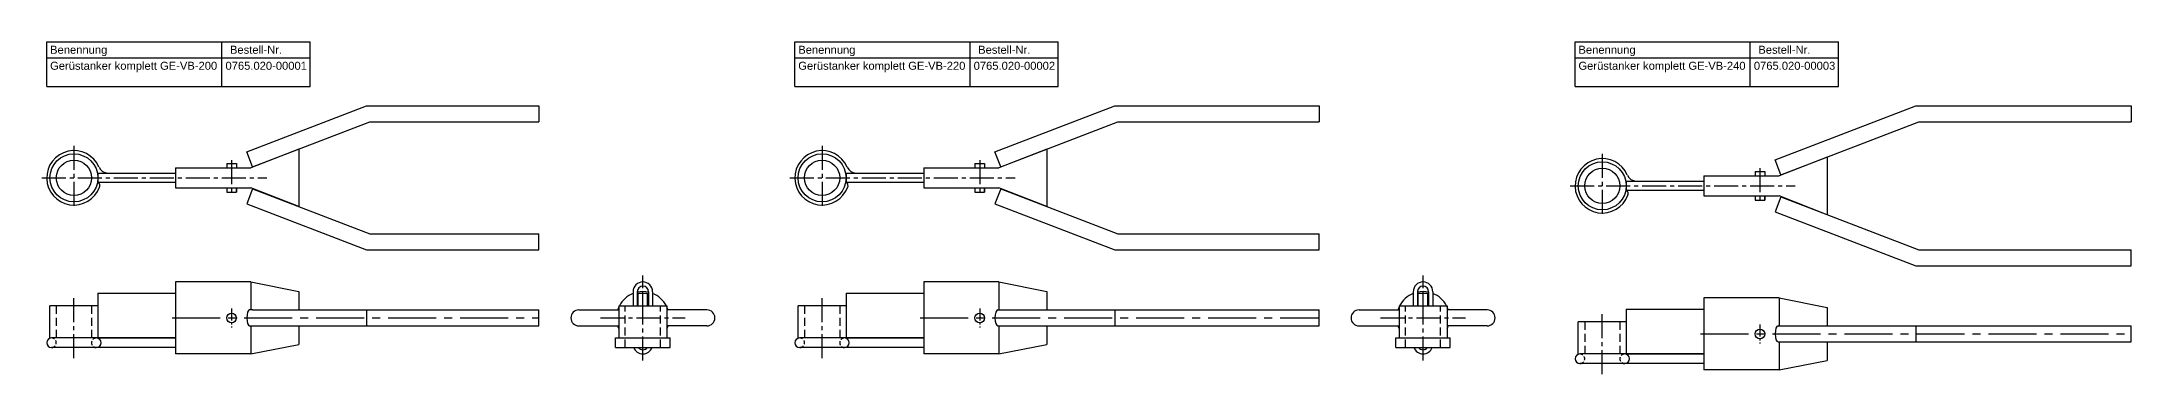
# Model space of a CAD drawing. Header units: millimetres. Extents: x 2369 to 7484, y 242 to 485.
# Drawn here: x 2369 to 3674, y 277 to 485 of the extents above; entities that cross this region are included whole.
import ezdxf

# ---------------------------------------------------------------- set-up
doc = ezdxf.new("R2010")
doc.units = ezdxf.units.MM
doc.header["$LTSCALE"] = 20
doc.linetypes.add('MITTE2', pattern=[1.125, 0.75, -0.125, 0.125, -0.125])
doc.linetypes.add('VERDECKT2', pattern=[0.1875, 0.125, -0.0625])
doc.layers.add('HALFEN', color=2, linetype='Continuous')
doc.styles.add('ARIAL50', font='ARIAL.TTF', dxfattribs={"height": 5})

msp = doc.modelspace()

# ---------------------------------------------------------------- linework, layer by layer
at = {"layer": 'HALFEN'}
for p, q in [((2371.6, 485.1), (2536.2, 485.1)), ((2371.6, 457.1), (2371.6, 485.1)), ((2481.1, 457.1), (2481.1, 485.1)), ((2536.2, 457.1), (2536.2, 485.1)), ((2839.1, 485.1), (3003.7, 485.1)), ((2839.1, 457.1), (2839.1, 485.1)), ((2948.6, 457.1), (2948.6, 485.1)), ((3003.7, 457.1), (3003.7, 485.1)), ((3326.6, 485.1), (3491.2, 485.1)), ((3326.6, 457.1), (3326.6, 485.1)), ((3436.1, 457.1), (3436.1, 485.1)), ((3491.2, 457.1), (3491.2, 485.1)), ((2371.6, 475.1), (2536.2, 475.1)), ((2839.1, 475.1), (3003.7, 475.1)), ((3326.6, 475.1), (3491.2, 475.1)), ((2371.6, 457.1), (2536.2, 457.1)), ((2839.1, 457.1), (3003.7, 457.1)), ((3326.6, 457.1), (3491.2, 457.1)), ((2496.6, 416.3), (2571.5, 445.1)), ((2571.5, 445.1), (2679.1, 445.1)), ((2679.1, 445.1), (2679.1, 435.1)), ((2964.1, 416.3), (3039, 445.1)), ((3039, 445.1), (3166.6, 445.1)), ((3166.6, 445.1), (3166.6, 435.1)), ((3451.6, 411.3), (3539.6, 445.1)), ((3539.6, 445.1), (3674.1, 445.1)), ((3674.1, 445.1), (3674.1, 435.1)), ((2500.2, 407), (2573.4, 435.1)), ((2573.4, 435.1), (2679.1, 435.1)), ((2967.7, 407), (3040.9, 435.1)), ((3040.9, 435.1), (3166.6, 435.1)), ((3455.2, 402), (3541.4, 435.1)), ((3541.4, 435.1), (3674.1, 435.1)), ((2529.1, 418.1), (2499.1, 406.3)), ((2529.1, 418.1), (2529.1, 382.1)), ((2996.6, 418.1), (2966.6, 406.3)), ((2996.6, 418.1), (2996.6, 382.1)), ((2452.1, 406.3), (2499.1, 406.3)), ((2452.1, 406.3), (2452.1, 393.8)), ((2484.1, 409.1), (2484.1, 406.3)), ((2484.1, 409.1), (2490.1, 409.1)), ((2490.1, 409.1), (2490.1, 406.3)), ((2500.2, 407), (2496.6, 416.3)), ((2919.6, 406.3), (2966.6, 406.3)), ((2919.6, 406.3), (2919.6, 393.8)), ((2951.6, 409.1), (2951.6, 406.3)), ((2951.6, 409.1), (2957.6, 409.1)), ((2957.6, 409.1), (2957.6, 406.3)), ((2967.7, 407), (2964.1, 416.3)), ((3455.2, 402), (3451.6, 411.3)), ((3484.1, 413.1), (3454.1, 401.3)), ((3484.1, 413.1), (3484.1, 377.1)), ((2452.1, 393.8), (2499.1, 393.8)), ((2484.1, 393.8), (2484.1, 391.1)), ((2490.1, 391.1), (2490.1, 393.8)), ((2490.1, 393.8), (2490.1, 391.1)), ((2500.2, 393.2), (2496.6, 383.8)), ((2529.1, 382.1), (2499.1, 393.8)), ((2500.2, 393.2), (2573.4, 365.1)), ((2919.6, 393.8), (2966.6, 393.8)), ((2951.6, 393.8), (2951.6, 391.1)), ((2957.6, 391.1), (2957.6, 393.8)), ((2957.6, 393.8), (2957.6, 391.1)), ((2967.7, 393.2), (2964.1, 383.8)), ((2996.6, 382.1), (2966.6, 393.8)), ((2967.7, 393.2), (3040.9, 365.1)), ((3407.1, 401.3), (3454.1, 401.3)), ((3407.1, 401.3), (3407.1, 388.8)), ((3439.1, 404.1), (3439.1, 401.3)), ((3439.1, 404.1), (3445.1, 404.1)), ((3445.1, 404.1), (3445.1, 401.3)), ((2484.1, 391.1), (2490.1, 391.1)), ((2496.6, 383.8), (2571.5, 355.1)), ((2951.6, 391.1), (2957.6, 391.1)), ((2964.1, 383.8), (3039, 355.1)), ((3407.1, 388.8), (3454.1, 388.8)), ((3439.1, 388.8), (3439.1, 386.1)), ((3439.1, 386.1), (3445.1, 386.1)), ((3445.1, 386.1), (3445.1, 388.8)), ((3445.1, 388.8), (3445.1, 386.1)), ((3455.2, 388.2), (3451.6, 378.8)), ((3451.6, 378.8), (3539.6, 345.1)), ((3484.1, 377.1), (3454.1, 388.8)), ((3455.2, 388.2), (3541.4, 355.1)), ((2571.5, 355.1), (2679.1, 355.1)), ((2573.4, 365.1), (2679.1, 365.1)), ((2679.1, 355.1), (2679.1, 365.1)), ((3039, 355.1), (3166.6, 355.1)), ((3040.9, 365.1), (3166.6, 365.1)), ((3166.6, 355.1), (3166.6, 365.1)), ((3541.4, 355.1), (3674.1, 355.1)), ((3674.1, 345.1), (3674.1, 355.1)), ((3539.6, 345.1), (3674.1, 345.1)), ((2403.6, 328.1), (2452.1, 328.1)), ((2403.6, 328.1), (2403.6, 300.1)), ((2499.1, 335.1), (2452.1, 335.1)), ((2452.1, 335.1), (2452.1, 290.1)), ((2499.1, 335.1), (2529.1, 329.1)), ((2499.1, 335.1), (2499.1, 317.6)), ((2529.1, 329.1), (2529.1, 317.6)), ((2738, 329), (2738, 320.1)), ((2740.6, 329), (2740.6, 320.1)), ((2741.1, 328.1), (2747.1, 328.1)), ((2741.1, 320.1), (2741.1, 328.1)), ((2744.1, 312.6), (2744.1, 329.1)), ((2747.1, 320.1), (2747.1, 328.1)), ((2747.6, 329), (2747.6, 320.1)), ((2750.2, 329), (2750.2, 320.1)), ((2871.1, 328.1), (2919.6, 328.1)), ((2871.1, 328.1), (2871.1, 300.1)), ((2871.1, 328.1), (2919.6, 328.1)), ((2871.1, 328.1), (2871.1, 300.1)), ((2966.6, 335.1), (2919.6, 335.1)), ((2919.6, 335.1), (2919.6, 290.1)), ((2966.6, 335.1), (2996.6, 329.1)), ((2966.6, 335.1), (2966.6, 317.6)), ((2996.6, 329.1), (2996.6, 317.6)), ((3225.5, 329), (3225.5, 320.1)), ((3228.1, 329), (3228.1, 320.1)), ((3228.6, 328.1), (3234.6, 328.1)), ((3228.6, 320.1), (3228.6, 328.1)), ((3231.6, 312.6), (3231.6, 329.1)), ((3234.6, 320.1), (3234.6, 328.1)), ((3235.1, 329), (3235.1, 320.1)), ((3237.7, 329), (3237.7, 320.1)), ((2403.6, 320.1), (2373.6, 320.1)), ((2373.6, 300.1), (2373.6, 320.1)), ((2500.2, 317.6), (2498.4, 317.6)), ((2500.2, 317.6), (2679.1, 317.6)), ((2571.5, 317.6), (2571.5, 307.6)), ((2679.1, 307.6), (2679.1, 317.6)), ((2704.1, 317.6), (2729.1, 317.6)), ((2729.1, 320.1), (2759.1, 320.1)), ((2729.1, 320.1), (2729.1, 300.1)), ((2759.1, 320.1), (2759.1, 300.1)), ((2784.1, 317.6), (2759.1, 317.6)), ((2871.1, 320.1), (2841.1, 320.1)), ((2841.1, 300.1), (2841.1, 320.1)), ((2871.1, 320.1), (2841.1, 320.1)), ((2841.1, 300.1), (2841.1, 320.1)), ((2965.9, 317.6), (3166.6, 317.6)), ((3039, 317.6), (3039, 307.6)), ((3166.6, 307.6), (3166.6, 317.6)), ((3191.6, 317.6), (3216.6, 317.6)), ((3216.6, 320.1), (3246.6, 320.1)), ((3216.6, 320.1), (3216.6, 300.1)), ((3246.6, 320.1), (3246.6, 300.1)), ((3271.6, 317.6), (3246.6, 317.6)), ((3358.6, 318.1), (3407.1, 318.1)), ((3358.6, 318.1), (3358.6, 290.1)), ((3454.1, 325.1), (3407.1, 325.1)), ((3407.1, 325.1), (3407.1, 280.1)), ((3454.1, 325.1), (3484.1, 319.1)), ((3454.1, 325.1), (3454.1, 307.6)), ((3484.1, 319.1), (3484.1, 307.6)), ((2498.4, 307.6), (2679.1, 307.6)), ((2499.1, 307.6), (2499.1, 290.1)), ((2499.1, 306.6), (2499.1, 290.1)), ((2529.1, 307.6), (2529.1, 296.1)), ((2704.1, 307.6), (2729.1, 307.6)), ((2784.1, 307.6), (2759.1, 307.6)), ((2965.9, 307.6), (3166.6, 307.6)), ((2966.6, 307.6), (2966.6, 290.1)), ((2966.6, 306.6), (2966.6, 290.1)), ((2996.6, 307.6), (2996.6, 296.1)), ((3191.6, 307.6), (3216.6, 307.6)), ((3271.6, 307.6), (3246.6, 307.6)), ((3358.6, 310.1), (3328.6, 310.1)), ((3328.6, 290.1), (3328.6, 310.1)), ((3453.4, 307.6), (3674.1, 307.6)), ((3539.6, 307.6), (3539.6, 297.6)), ((3674.1, 297.6), (3674.1, 307.6)), ((2452.1, 300.1), (2374.6, 300.1)), ((2452.1, 294.1), (2374.6, 294.1)), ((2403.6, 300.1), (2452.1, 300.1)), ((2499.1, 290.1), (2452.1, 290.1)), ((2499.1, 290.1), (2529.1, 296.1)), ((2727.1, 294.1), (2727.1, 300.1)), ((2727.1, 300.1), (2761.1, 300.1)), ((2727.1, 294.1), (2761.1, 294.1)), ((2761.1, 294.1), (2761.1, 300.1)), ((2919.6, 300.1), (2842.1, 300.1)), ((2919.6, 300.1), (2842.1, 300.1)), ((2919.6, 294.1), (2842.1, 294.1)), ((2919.6, 294.1), (2842.1, 294.1)), ((2871.1, 300.1), (2919.6, 300.1)), ((2871.1, 300.1), (2919.6, 300.1)), ((2966.6, 290.1), (2919.6, 290.1)), ((2966.6, 290.1), (2996.6, 296.1)), ((3214.6, 294.1), (3214.6, 300.1)), ((3214.6, 300.1), (3248.6, 300.1)), ((3214.6, 294.1), (3248.6, 294.1)), ((3248.6, 294.1), (3248.6, 300.1)), ((3407.1, 290.1), (3329.6, 290.1)), ((3358.6, 290.1), (3407.1, 290.1)), ((3453.4, 297.6), (3674.1, 297.6)), ((3454.1, 297.6), (3454.1, 280.1)), ((3454.1, 296.6), (3454.1, 280.1)), ((3484.1, 297.6), (3484.1, 286.1)), ((3407.1, 284.1), (3329.6, 284.1)), ((3454.1, 280.1), (3407.1, 280.1)), ((3454.1, 280.1), (3484.1, 286.1))]:
    msp.add_line(p, q, dxfattribs=at)
at = {"layer": 'HALFEN', "color": 1, "linetype": 'MITTE2'}
for p, q in [((2388.6, 420.1), (2388.6, 380.1)), ((2856.1, 420.1), (2856.1, 380.1)), ((2487.1, 411.1), (2487.1, 389.1)), ((2954.6, 411.1), (2954.6, 389.1)), ((3343.6, 415.1), (3343.6, 375.1)), ((3442.1, 406.1), (3442.1, 384.1)), ((2368.5, 400.1), (2509.2, 400.1)), ((2836, 400.1), (2976.7, 400.1)), ((3323.5, 395.1), (3464.2, 395.1)), ((2744.1, 286.1), (2744.1, 339.1)), ((3231.6, 286.1), (3231.6, 339.1)), ((2388.6, 287.5), (2388.6, 326.1)), ((2856.1, 287.5), (2856.1, 326.1)), ((2856.1, 287.5), (2856.1, 326.1)), ((3343.6, 277.5), (3343.6, 316.1)), ((2717.6, 312.6), (2770.6, 312.6)), ((3205.1, 312.6), (3258.1, 312.6))]:
    msp.add_line(p, q, dxfattribs=at)
at = {"layer": 'HALFEN', "color": 1, "linetype": 'VERDECKT2', "ltscale": 2}
for p, q in [((2377.6, 320.1), (2377.6, 300.1)), ((2399.6, 320.1), (2399.6, 300.1)), ((2733.1, 294.1), (2733.1, 320.1)), ((2755.1, 294.1), (2755.1, 320.1)), ((2845.1, 320.1), (2845.1, 300.1)), ((2845.1, 320.1), (2845.1, 300.1)), ((2867.1, 320.1), (2867.1, 300.1)), ((2867.1, 320.1), (2867.1, 300.1)), ((3220.6, 294.1), (3220.6, 320.1)), ((3242.6, 294.1), (3242.6, 320.1)), ((3332.6, 310.1), (3332.6, 290.1)), ((3354.6, 310.1), (3354.6, 290.1))]:
    msp.add_line(p, q, dxfattribs=at)
at = {"layer": 'HALFEN', "color": 1, "linetype": 'MITTE2', "ltscale": 0.5}
for p, q in [((2487.1, 318.6), (2487.1, 306.6)), ((2954.6, 318.6), (2954.6, 306.6)), ((3442.1, 308.6), (3442.1, 296.6))]:
    msp.add_line(p, q, dxfattribs=at)
at = {"layer": 'HALFEN', "color": 1, "linetype": 'MITTE2', "ltscale": 2}
for p, q in [((2449.9, 312.6), (2679.1, 312.6)), ((2917.4, 312.6), (3166.6, 312.6)), ((3404.9, 302.6), (3674.1, 302.6))]:
    msp.add_line(p, q, dxfattribs=at)
at = {"layer": 'HALFEN'}
for points in [[(2452.1, 397.1), (2403.8, 397.1), (2403.8, 403.1), (2452.1, 403.1)], [(2919.6, 397.1), (2871.3, 397.1), (2871.3, 403.1), (2919.6, 403.1)], [(3407.1, 392.1), (3358.8, 392.1), (3358.8, 398.1), (3407.1, 398.1)]]:
    msp.add_lwpolyline(points, dxfattribs=at)
for centre, radius in [((2388.6, 400.1), 15), ((2388.6, 400.1), 11), ((2856.1, 400.1), 15), ((2856.1, 400.1), 11), ((3343.6, 395.1), 15), ((3343.6, 395.1), 11), ((2487.1, 312.6), 3), ((2954.6, 312.6), 3), ((2954.6, 312.6), 3), ((3442.1, 302.6), 3)]:
    msp.add_circle(centre, radius, dxfattribs=at)
for centre, radius, start, end in [((2388.6, 400.1), 17, 23.0357, 340.1276), ((2409.8, 409.1), 6, 203.0357, 270), ((2856.1, 400.1), 17, 23.0357, 340.1276), ((2877.3, 409.1), 6, 203.0357, 270), ((3343.6, 395.1), 17, 23.0357, 340.1276), ((2401.8, 395.3), 3, 340.1276, 35.8967), ((2869.3, 395.3), 3, 340.1276, 35.8967), ((3364.8, 404.1), 6, 203.0357, 270), ((3356.8, 390.3), 3, 340.1276, 35.8967), ((2744.1, 329), 6.1, 0, 180), ((2744.1, 329), 3.5, 0, 180), ((3231.6, 329), 6.1, 0, 180), ((3231.6, 329), 3.5, 0, 180), ((2704.1, 312.6), 5, 90, 270), ((2784.1, 312.6), 5, 270, 90), ((3191.6, 312.6), 5, 90, 270), ((3271.6, 312.6), 5, 270, 90), ((2374.6, 297.1), 3, 90, 270), ((2402.6, 297.1), 3, 270, 90), ((2744.1, 296.2), 6.1, 200.1368, 339.8632), ((2744.1, 296.2), 3.5, 216.8699, 323.1301), ((2842.1, 297.1), 3, 90, 270), ((2842.1, 297.1), 3, 90, 270), ((2870.1, 297.1), 3, 270, 90), ((2870.1, 297.1), 3, 270, 90), ((3231.6, 296.2), 6.1, 200.1368, 339.8632), ((3231.6, 296.2), 3.5, 216.8699, 323.1301), ((3329.6, 287.1), 3, 90, 270), ((3357.6, 287.1), 3, 270, 90)]:
    msp.add_arc(centre, radius, start, end, dxfattribs=at)
at = {"layer": 'HALFEN', "color": 2}
for centre, start, end in [((2744.1, 312.6), 111.6969, 152.9643), ((2744.1, 312.6), 77.7533, 102.2467), ((2744.1, 312.6), 27.0357, 68.3031), ((3231.6, 312.6), 111.6969, 152.9643), ((3231.6, 312.6), 77.7533, 102.2467), ((3231.6, 312.6), 27.0357, 68.3031), ((2744.1, 312.6), 155.38, 162.3603), ((2744.1, 312.6), 17.6397, 24.62), ((3231.6, 312.6), 155.38, 162.3603), ((3231.6, 312.6), 17.6397, 24.62), ((2744.1, 312.6), 197.6397, 204.62), ((2744.1, 312.6), 335.38, 342.3603), ((3231.6, 312.6), 197.6397, 204.62), ((3231.6, 312.6), 335.38, 342.3603)]:
    msp.add_arc(centre, 16.5, start, end, dxfattribs=at)
at = {"layer": 'HALFEN', "color": 1, "linetype": 'VERDECKT2'}
for centre, start, end in [((2374.6, 297.1), 270, 90), ((2402.6, 297.1), 90, 270), ((2842.1, 297.1), 270, 90), ((2842.1, 297.1), 270, 90), ((2870.1, 297.1), 90, 270), ((2870.1, 297.1), 90, 270), ((3329.6, 287.1), 270, 90), ((3357.6, 287.1), 90, 270)]:
    msp.add_arc(centre, 3, start, end, dxfattribs=at)
at = {"layer": 'HALFEN'}
for centre in [(2498.4, 312.6), (2965.9, 312.6), (3453.4, 302.6)]:
    msp.add_ellipse(centre, major_axis=(0, -5), ratio=0.358368, start_param=3.141593, end_param=6.283185, dxfattribs=at)

# ---------------------------------------------------------------- texts
at = {"layer": 'HALFEN', "style": 'ARIAL50'}
for s, p in [('Gerüstanker komplett GE-VB-200', (2373.7, 467.6)), ('Benennung', (2373.7, 477.6)), ('0765.020-00001', (2483.3, 467.6)), ('Bestell-Nr.', (2486.1, 477.6)), ('Gerüstanker komplett GE-VB-220', (2841.2, 467.6)), ('Benennung', (2841.2, 477.6)), ('0765.020-00002', (2950.8, 467.6)), ('Bestell-Nr.', (2953.6, 477.6)), ('Gerüstanker komplett GE-VB-240', (3328.7, 467.6)), ('Benennung', (3328.7, 477.6)), ('0765.020-00003', (3438.3, 467.6)), ('Bestell-Nr.', (3441.1, 477.6))]:
    msp.add_text(s, height=5, dxfattribs=at).set_placement(p)

doc.saveas('drawing.dxf')
